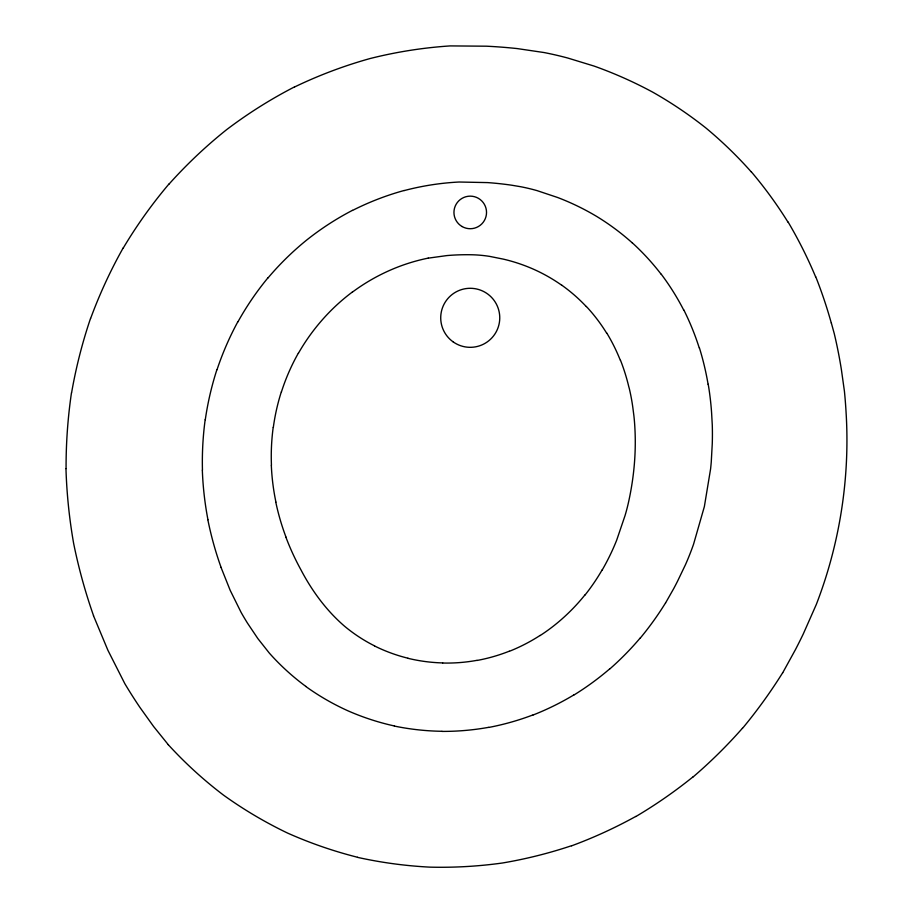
<?xml version="1.0" encoding="UTF-8"?>
<svg xmlns="http://www.w3.org/2000/svg" width="913" height="913" viewBox="0 0 913 913"><rect width="100%" height="100%" fill="white"/><g stroke="black" fill="none" stroke-linecap="round" stroke-linejoin="round"><path stroke-width="1.37" d="M782.726 672.755L795.406 649.702A608.925 608.925 0 0 0 803.257 633.999L816.302 604.497A465.55 465.55 0 0 0 825.42 578.591C842.368 525.283 849.512 468.837 846.111 412.996A502.082 502.082 0 0 0 844.434 391.335L841.421 369.811A482.452 482.452 0 0 0 834.265 333.644L831.332 322.974M665.577 602.934L673.748 588.543A380.561 380.561 0 0 0 677.572 581.17L685.48 564.668A276.08 276.08 0 0 0 693.583 544.159L704.368 506.578L710.588 468.951A321.25 321.25 0 0 0 711.25 462.126L712.266 443.718A306.517 306.517 0 0 0 712.277 424.956L711.615 413.098A293.358 293.358 0 0 0 708.614 386.644L708.168 384.247M428.22 258.151L446.936 255.572A234.607 234.607 0 0 1 470.241 254.738L472.557 254.784A134.245 134.245 0 0 1 489.573 256.37L503.554 259.178A170.229 170.229 0 0 1 533.215 269.084A165.573 165.573 0 0 1 561.849 285.324M168.266 744.677L153.601 726.497L139.906 707.381A501.203 501.203 0 0 1 124.819 683.654L107.917 650.296L93.491 615.727M221.026 567.395L230.19 590.346L241.135 612.463A313.661 313.661 0 0 0 247.457 623.088L257.843 638.564L269.324 653.092A236.707 236.707 0 0 0 305.809 686.382M620.543 360.361A198.84 198.84 0 0 1 628.772 386.656L629.262 388.367A202.013 202.013 0 0 1 632.823 407.426L633.919 415.951A215.673 215.673 0 0 1 634.957 429.372C636.19 453.807 633.816 478.366 628.521 502.23A197.356 197.356 0 0 1 625.063 515.537L616.731 540.028A182.417 182.417 0 0 1 615.328 543.497A225.682 225.682 0 0 1 602.135 570.111M606.791 333.062A181.664 181.664 0 0 1 620.372 360.43M586.351 306.471A168.049 168.049 0 0 1 606.643 333.154M561.894 285.267A164.488 164.488 0 0 1 586.26 306.551M428.22 258.117A188.135 188.135 0 0 0 388.173 271.081A193.716 193.716 0 0 0 352.178 292.286M352.121 292.206A196.934 196.934 0 0 0 321.89 320.303A201.545 201.545 0 0 0 298.38 353.342M281.421 391.939A206.327 206.327 0 0 1 298.277 353.285M273.318 427.421A210.755 210.755 0 0 1 281.307 391.905M271.446 465.288A217.899 217.899 0 0 1 273.192 427.41M275.92 502.082A225.785 225.785 0 0 1 271.321 465.299M285.963 537.027A237.654 237.654 0 0 1 275.783 502.116M285.86 537.072A253.597 253.597 0 0 0 300.868 569.701C311.972 590.894 326.386 610.569 344.566 626.227A156.34 156.34 0 0 0 374.57 645.879M407.94 658.205A161.167 161.167 0 0 1 374.535 645.959M442.691 662.918A165.242 165.242 0 0 1 407.917 658.296M476.974 660.339A167.775 167.775 0 0 1 442.679 663.021M509.26 651.209A173.265 173.265 0 0 1 476.997 660.464M540.119 635.425A177.898 177.898 0 0 1 509.317 651.323M540.176 635.528A183.41 183.41 0 0 0 563.755 617.382A193.796 193.796 0 0 0 584.948 594.911M602.044 570.054A206.235 206.235 0 0 1 585.05 594.991M699.426 347.887A284.548 284.548 0 0 1 708.089 384.259M683.803 309.906A264.428 264.428 0 0 1 699.255 347.944M661.309 274.288A247.834 247.834 0 0 1 683.654 309.975M632.161 242.71A242.242 242.242 0 0 1 661.229 274.345M632.127 242.744A243.817 243.817 0 0 0 597.125 216.701A247.081 247.081 0 0 0 557.455 197.436L537.027 190.612A195.12 195.12 0 0 0 520.604 186.709L511.508 185.179A334.569 334.569 0 0 0 487.61 182.6L459.079 182.018A268.901 268.901 0 0 0 404.139 190.589M352.544 210.424A275.829 275.829 0 0 1 404.117 190.497M352.498 210.332A281.341 281.341 0 0 0 306.585 240.13A286.42 286.42 0 0 0 268 277.94M237.951 321.81A292.137 292.137 0 0 1 267.908 277.872M217.02 369.708A298.562 298.562 0 0 1 237.837 321.753M205.288 419.718A304.052 304.052 0 0 1 216.895 369.662M202.458 470.161A314.962 314.962 0 0 1 205.174 419.695M207.947 519.725A326.329 326.329 0 0 1 202.332 470.172M221.072 567.372A339.944 339.944 0 0 1 207.844 519.737M305.752 686.45A242.835 242.835 0 0 0 348.275 710.953A247.88 247.88 0 0 0 394.416 725.972M441.938 731.29A253.243 253.243 0 0 1 394.405 726.075M488.752 727.319A257.546 257.546 0 0 1 441.938 731.404M533.112 714.868A263.914 263.914 0 0 1 488.775 727.433M573.684 695.021A271.583 271.583 0 0 1 533.158 714.982M609.576 668.989A282.859 282.859 0 0 1 573.752 695.135M640.253 637.947A295.013 295.013 0 0 1 609.656 669.081M665.543 602.911A311.401 311.401 0 0 1 640.333 638.016M815.72 276.696A464.774 464.774 0 0 1 831.287 322.997M788.159 222.11A446.925 446.925 0 0 1 815.583 276.753M751.376 171.872A423.837 423.837 0 0 1 788.022 222.19M751.296 171.929A415.073 415.073 0 0 0 705.897 127.98A414.137 414.137 0 0 0 652.909 92.259A419.387 419.387 0 0 0 594.032 66.056L567.772 58.033A346.347 346.347 0 0 0 544.137 52.555L517.135 48.572A531.64 531.64 0 0 0 486.538 46.198L450.189 45.912A448.009 448.009 0 0 0 370.119 58.523A456.352 456.352 0 0 0 294.579 86.975M294.534 86.883A464.785 464.785 0 0 0 226.698 129.6A472.9 472.9 0 0 0 168.985 184.152M123.255 248.028A479.85 479.85 0 0 1 168.905 184.072M90.615 318.489A487.919 487.919 0 0 1 123.152 247.971M71.579 392.852A497.825 497.825 0 0 1 90.513 318.454M66.078 468.597A510.755 510.755 0 0 1 71.465 392.83M65.964 468.609A525.694 525.694 0 0 0 73.656 543.509A543.486 543.486 0 0 0 93.548 615.704M168.254 744.688A414.16 414.16 0 0 0 223.537 795.143A423.324 423.324 0 0 0 287.641 833.101A431.324 431.324 0 0 0 357.519 857.261M357.497 857.353A438.411 438.411 0 0 0 430.057 867.145A446.879 446.879 0 0 0 502.287 863.025A456.785 456.785 0 0 0 571.595 845.7M635.79 816.427A467.798 467.798 0 0 1 571.641 845.815M693.138 776.758A481.025 481.025 0 0 1 635.847 816.542M742.372 728.312A495.086 495.086 0 0 1 693.218 776.849M782.681 672.721A512.912 512.912 0 0 1 742.463 728.391M453.236 341.941A29.524 29.524 0 0 0 499.639 320.463A29.524 29.524 0 0 0 457.835 291.019A29.524 29.524 0 0 0 453.236 341.941M462.092 226.538A16.286 16.286 0 0 0 486.526 212.432A16.286 16.286 0 0 0 462.092 198.326A16.286 16.286 0 0 0 462.092 226.538"/></g></svg>
